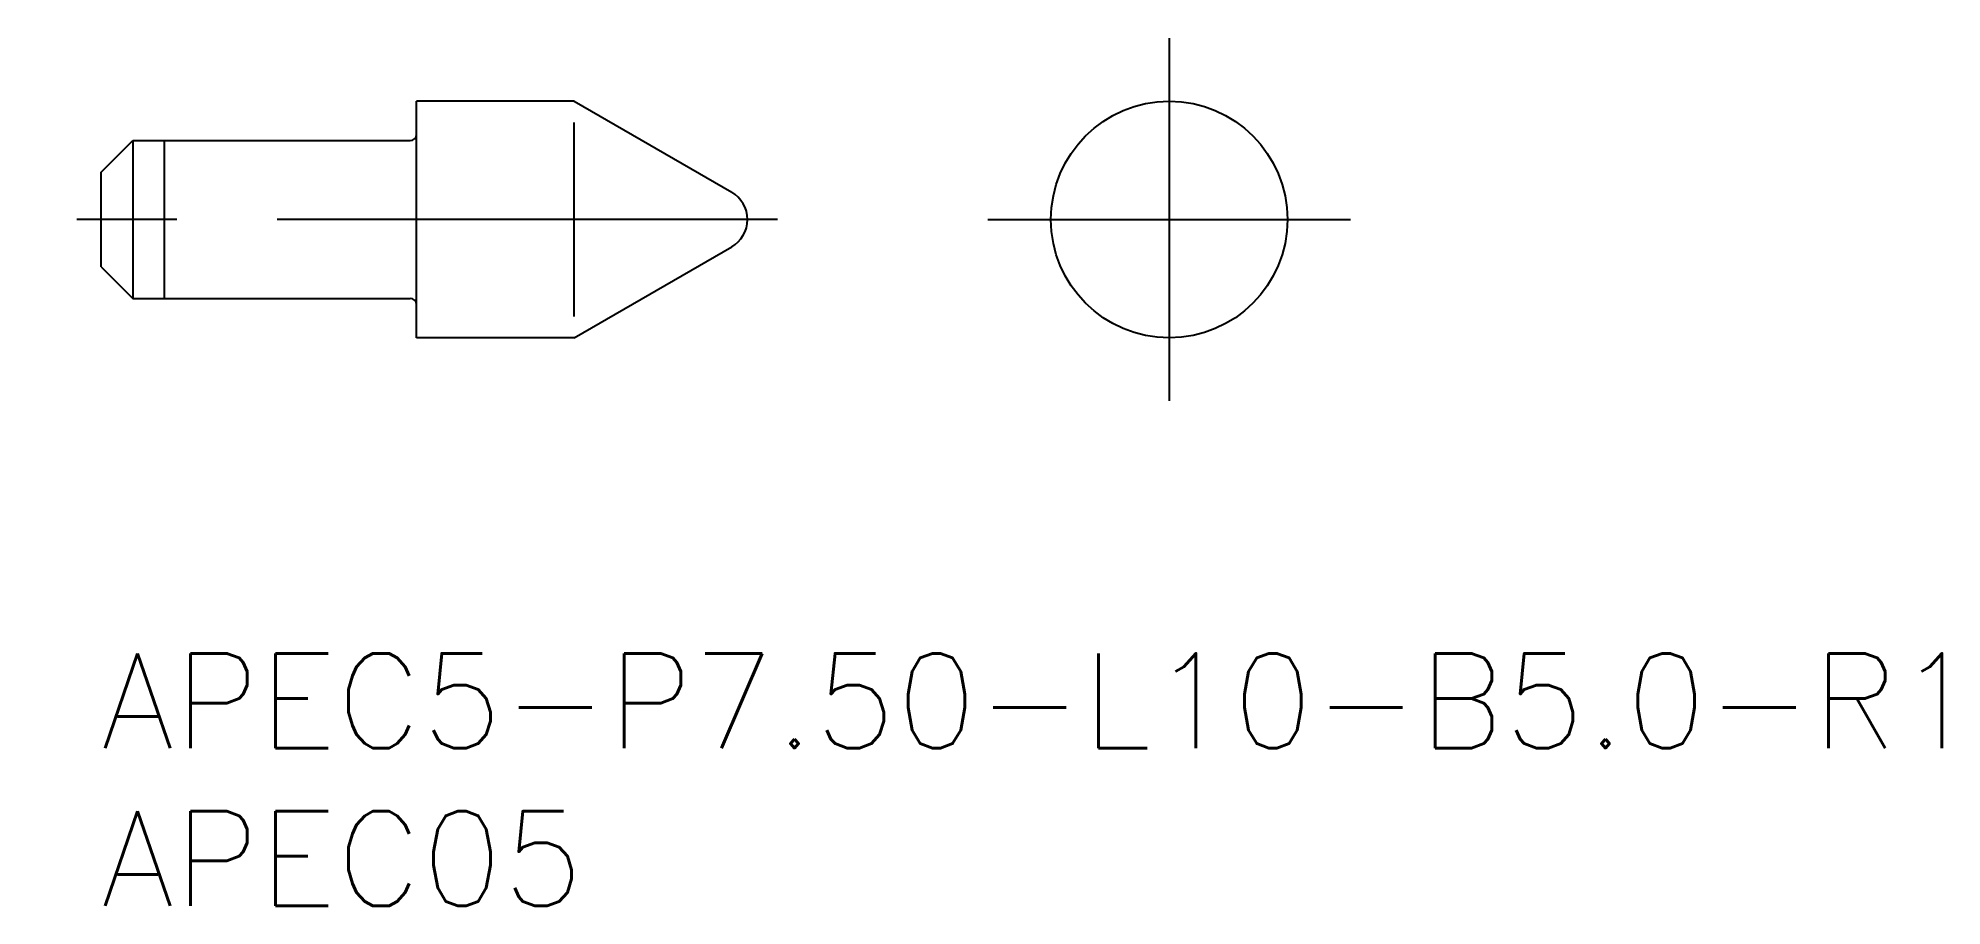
# Model space of a CAD drawing. Extents: x -2 to 58.4, y -8 to 19.5.
import ezdxf

# ---------------------------------------------------------------- set-up
doc = ezdxf.new("R2010")
doc.units = 0
doc.header["$LTSCALE"] = 0.5
doc.linetypes.add('CENTER', pattern=[50.8, 31.75, -6.35, 6.35, -6.35])
for name, color, linetype in [('MSM_CENTER', 1, 'CENTER'), ('MSM_CONTINUOUS', 7, 'CONTINUOUS'), ('MSM_NARROW', 5, 'CONTINUOUS'), ('MSM_PART_NUMBER', 7, 'CONTINUOUS')]:
    doc.layers.add(name, color=color, linetype=linetype)
doc.styles.get("Standard").update_dxf_attribs({"font": 'txt.shx', "height": 1, "bigfont": 'bigfont.shx'})

# ---------------------------------------------------------------- blocks, each defined once
blk = doc.blocks.new('*U14')
at = {"layer": 'MSM_PART_NUMBER'}
blk.add_text('APEC5-P7.50-L10-B5.0-R1', height=3, dxfattribs=at).set_placement((0, -3))
blk = doc.blocks.new('*U15')
at = {"layer": 'MSM_PART_NUMBER'}
blk.add_text('APEC05', height=3, dxfattribs=at).set_placement((0, -8))

msp = doc.modelspace()

# ---------------------------------------------------------------- linework, layer by layer
at = {"layer": 'MSM_CENTER'}
for p, q in [((33.87, 19.5), (33.87, 8)), ((21.452, 13.75), (-2, 13.75)), ((28.12, 13.75), (39.62, 13.75))]:
    msp.add_line(p, q, dxfattribs=at)
at = {"layer": 'MSM_CONTINUOUS'}
for p, q in [((10, 10), (10, 17.5)), ((15, 17.5), (10, 17.5)), ((15, 17.5), (19.995, 14.616)), ((0, 15.25), (1, 16.25)), ((1, 16.25), (9.8, 16.25)), ((1, 16.25), (1, 11.25)), ((0, 12.25), (0, 15.25)), ((15, 10), (19.995, 12.884)), ((0, 12.25), (1, 11.25)), ((1, 11.25), (9.8, 11.25)), ((15, 10), (10, 10))]:
    msp.add_line(p, q, dxfattribs=at)
msp.add_circle((33.87, 13.75), 3.75, dxfattribs=at)
for centre, radius, start, end in [((9.8, 16.45), 0.2, 270, 0), ((19.495, 13.75), 1, 300, 60), ((9.8, 11.05), 0.2, 0, 90)]:
    msp.add_arc(centre, radius, start, end, dxfattribs=at)
at = {"layer": 'MSM_NARROW'}
for p, q in [((15, 10.673), (15, 16.827)), ((2, 16.25), (2, 11.25))]:
    msp.add_line(p, q, dxfattribs=at)

# ---------------------------------------------------------------- block references
at = {"layer": 'MSM_CONTINUOUS'}
for name in ['*U14', '*U15']:
    msp.add_blockref(name, (0, 0), dxfattribs=at)

doc.saveas('drawing.dxf')
